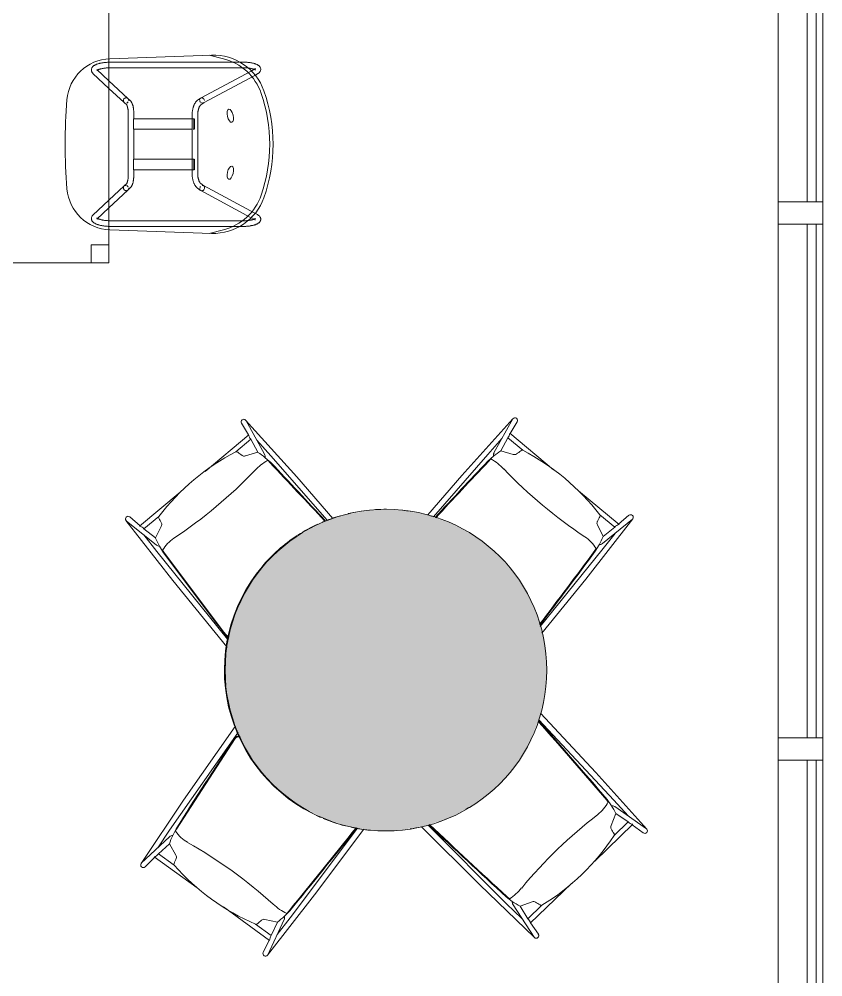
# Model space of a CAD drawing. Header units: inches. Extents: x -326 to 986, y -79 to 1436.
# Drawn here: x 590.9 to 680.9, y 321 to 428.2 of the extents above; entities that cross this region are included whole.
import ezdxf

# ---------------------------------------------------------------- set-up
doc = ezdxf.new("R2010")
doc.units = ezdxf.units.IN
doc.header["$MEASUREMENT"] = 0
for name, color, linetype, lineweight in [('A-DETL-GENF', 92, 'Continuous', 9), ('A-DETL-THIN', 151, 'Continuous', 9), ('A-GLAZ-CURT', 52, 'Continuous', 9), ('A-GLAZ-CWMG', 51, 'Continuous', 9), ('I-FURN', 30, 'Continuous', 9)]:
    doc.layers.add(name, color=color, linetype=linetype, lineweight=lineweight)

# ---------------------------------------------------------------- blocks, each defined once
blk = doc.blocks.new('Rectangular Table1 - Rectangular Table-8594201-Level XX  POWER _ SIGNAL NEW')
at = {"layer": 'I-FURN'}
for p, q in [((-41.48, 18), (-43.48, 18)), ((-43.48, 18), (-43.48, 16)), ((-43.48, 16), (-43.48, 18)), ((-43.48, 18), (-41.48, 18)), ((-39.78, 18), (-43.48, 18)), ((-43.48, 18), (-43.48, -18)), ((-43.48, -18), (-43.48, 18)), ((-43.48, 18), (-39.78, 18)), ((-41.48, 16), (-41.48, 18)), ((-41.48, 18), (-41.48, 16)), ((-39.72, 18), (-39.78, 18)), ((-39.78, 18), (-39.72, 18)), ((-20.66, 18), (-39.69, 18)), ((-39.69, 18), (-20.66, 18)), ((-11.78, 18), (-20.66, 18)), ((-20.66, 18), (-11.78, 18)), ((-11.72, 18), (-11.78, 18)), ((-11.78, 18), (-11.72, 18)), ((7.34, 18), (-11.69, 18)), ((-11.69, 18), (7.34, 18)), ((16.22, 18), (7.34, 18)), ((7.34, 18), (16.22, 18)), ((16.28, 18), (16.22, 18)), ((16.22, 18), (16.28, 18)), ((35.24, 18), (16.31, 18)), ((16.31, 18), (35.24, 18)), ((35.34, 18), (35.25, 18)), ((35.25, 18), (35.34, 18)), ((43.48, 18), (35.34, 18)), ((35.34, 18), (43.48, 18)), ((41.48, 18), (41.48, 16)), ((43.48, 18), (41.48, 18)), ((41.48, 18), (43.48, 18)), ((41.48, 16), (41.48, 18)), ((43.48, 16), (43.48, 18)), ((43.48, 18), (43.48, 16)), ((43.48, -18), (43.48, 18)), ((43.48, 18), (43.48, -18)), ((-43.48, 16), (-41.48, 16)), ((-41.48, 16), (-43.48, 16)), ((41.48, 16), (43.48, 16)), ((43.48, 16), (41.48, 16)), ((-41.48, -16), (-43.48, -16)), ((-43.48, -16), (-43.48, -18)), ((-43.48, -18), (-43.48, -16)), ((-43.48, -16), (-41.48, -16)), ((-41.48, -18), (-41.48, -16)), ((-41.48, -16), (-41.48, -18)), ((43.48, -16), (41.48, -16)), ((41.48, -16), (41.48, -18)), ((41.48, -18), (41.48, -16)), ((41.48, -16), (43.48, -16)), ((43.48, -18), (43.48, -16)), ((43.48, -16), (43.48, -18)), ((-43.48, -18), (-41.48, -18)), ((-41.48, -18), (-43.48, -18)), ((-43.48, -18), (-39.78, -18)), ((-39.78, -18), (-43.48, -18)), ((-39.78, -18), (-20.66, -18)), ((-20.66, -18), (-39.78, -18)), ((-20.66, -18), (-11.78, -18)), ((-11.78, -18), (-20.66, -18)), ((-11.78, -18), (7.34, -18)), ((7.34, -18), (-11.78, -18)), ((7.34, -18), (16.22, -18)), ((16.22, -18), (7.34, -18)), ((16.22, -18), (35.24, -18)), ((35.24, -18), (16.22, -18)), ((35.25, -18), (35.34, -18)), ((35.34, -18), (35.25, -18)), ((35.34, -18), (43.48, -18)), ((43.48, -18), (35.34, -18)), ((41.48, -18), (43.48, -18)), ((43.48, -18), (41.48, -18))]:
    blk.add_line(p, q, dxfattribs=at)
blk = doc.blocks.new('MEZ-Round_Top-Davis_Furniture-2 - 36x36x29-R 2-V38-Level XX  POWER _ SIGNAL NEW')
at = {"layer": 'I-FURN'}
for start, end in [(90, 196.312), (73.2338, 90), (64.7257, 72.8649), (56.2896, 63.094), (47.8972, 53.3106), (39.519, 43.5231), (31.1252, 33.7401), (22.6862, 23.9701), (197.3092, 205.5103), (207.8176, 214.6876), (218.3712, 223.8519), (228.9404, 233.0118), (239.4954, 242.1758), (250.0066, 251.3523)]:
    blk.add_arc((0, 0), 18, start, end, dxfattribs=at)
blk = doc.blocks.new('Steelcase Coalesse - Montara650 - Seating - Stool - Bar Height - Fully Upholstered-8594205-Level XX  POWER _ SIGNAL NEW')
at = {"layer": 'I-FURN'}
for p, q in [((-8.74, 20.49), (-9.04, 11.96)), ((-8.74, 20.46), (-7.91, 16.19)), ((-7.9, 19.02), (-8.16, 20.53)), ((8.16, 20.53), (7.9, 19.02)), ((7.91, 16.19), (8.74, 20.46)), ((9.04, 11.96), (8.74, 20.49)), ((-2.06, 19.02), (-7.98, 19.02)), ((-7.8, 18.48), (-5.63, 18.48)), ((-7.46, 16.86), (-7.8, 18.48)), ((7.95, 19.02), (1.57, 19.02)), ((5.63, 18.48), (7.8, 18.48)), ((7.8, 18.48), (7.46, 16.86)), ((-8.34, 15.61), (-8.26, 17.98)), ((-6.14, 17.44), (-7.46, 16.86)), ((7.46, 16.86), (6.14, 17.44)), ((8.26, 17.98), (8.34, 15.61)), ((-8.56, 3.01), (-8.34, 15.61)), ((-7.71, 15.86), (-7.85, 15.03)), ((-7.77, 15.06), (-7.73, 15.31)), ((7.85, 15.03), (7.71, 15.86)), ((7.77, 15.06), (7.74, 15.46)), ((8.34, 15.61), (8.51, 6.04)), ((-9.04, 11.96), (-9.2, 2.41)), ((9.14, 5.76), (9.04, 11.96)), ((-9.2, 2.41), (-9.2, 2.34)), ((-8.56, 2.89), (-8.56, 3)), ((-8.49, 3.08), (-8.49, 2.99)), ((-8.4, 3.14), (-8.41, 3))]:
    blk.add_line(p, q, dxfattribs=at)
for centre, radius, start, end in [((-8.45, 20.48), 0.289, 10.0097, 178), ((8.45, 20.48), 0.289, 2, 169.9903), ((-8.58, 18.53), 0.776, 356.5344, 39.4992), ((-12.54, 19.66), 6.92, 343.7086, 348.7734), ((-5.55, 18.3), 0.198, 113.3773, 176.6227), ((0, -6.64), 25.74, 77.3725, 102.6275), ((5.55, 18.3), 0.198, 3.3773, 66.6227), ((12.54, 19.66), 6.92, 191.2266, 196.2914), ((8.86, 18.49), 1.06, 149.7756, 180.4738), ((-6.27, 17.81), 0.388, 289.7995, 346.241), ((6.27, 17.81), 0.388, 193.759, 250.2005), ((-7.37, 16.3), 0.546, 191, 232.3956), ((-0.7, 14.62), 7.12, 161.7344, 169.9649), ((0.7, 14.62), 7.12, 10.0351, 18.2656), ((7.37, 16.3), 0.546, 307.6044, 349), ((863.96, -36.99), 873.36, 176.58523, 177.37066), ((863.96, -36.99), 873.28, 176.58341, 177.36661), ((-6.37, 11.43), 4.11, 83.6298, 109.3389), ((0, 68.46), 53.27, 263.6298, 276.3702), ((6.63, 9.09), 6.46, 80.1017, 96.3702), ((-863.96, -36.99), 873.28, 2.82909, 3.41659), ((-863.96, -36.99), 873.36, 2.82711, 3.41477)]:
    blk.add_arc(centre, radius, start, end, dxfattribs=at)
blk = doc.blocks.new('Steelcase Coalesse - Montara650 - Seating - Stool - Bar Height - Fully Upholstered-8594206-Level XX  POWER _ SIGNAL NEW')
at = {"layer": 'I-FURN'}
for p, q in [((-9.04, -11.96), (-9.17, -4.15)), ((-8.53, -4.61), (-8.34, -15.61)), ((8.34, -15.61), (8.5, -6.35)), ((9.14, -6.11), (9.04, -11.96)), ((-8.74, -20.49), (-9.04, -11.96)), ((9.04, -11.96), (8.74, -20.49)), ((-8.34, -15.61), (-8.26, -17.98)), ((-7.71, -15.86), (-7.85, -15.03)), ((-7.77, -15.06), (-7.73, -15.31)), ((7.85, -15.03), (7.71, -15.86)), ((7.77, -15.06), (7.74, -15.46)), ((8.26, -17.98), (8.34, -15.61)), ((-8.74, -20.46), (-7.91, -16.19)), ((-7.46, -16.86), (-7.8, -18.48)), ((-6.14, -17.44), (-7.46, -16.86)), ((7.46, -16.86), (6.14, -17.44)), ((7.8, -18.48), (7.46, -16.86)), ((7.91, -16.19), (8.74, -20.46)), ((-7.9, -19.02), (-8.16, -20.53)), ((-2.06, -19.02), (-7.98, -19.02)), ((-7.8, -18.48), (-5.63, -18.48)), ((7.95, -19.02), (1.57, -19.02)), ((5.63, -18.48), (7.8, -18.48)), ((8.16, -20.53), (7.9, -19.02))]:
    blk.add_line(p, q, dxfattribs=at)
for centre, radius, start, end in [((863.96, 36.99), 873.36, 182.73601, 183.41477), ((863.96, 36.99), 873.28, 182.7402, 183.41659), ((-863.96, 36.99), 873.36, 356.58523, 357.15126), ((-863.96, 36.99), 873.28, 356.58341, 357.14895), ((-7.37, -16.3), 0.546, 127.6044, 169), ((-6.37, -11.43), 4.11, 250.6611, 276.3702), ((-0.7, -14.62), 7.12, 190.0351, 198.2656), ((0, -68.46), 53.27, 83.6298, 96.3702), ((6.63, -9.09), 6.46, 263.6298, 279.8983), ((0.7, -14.62), 7.12, 341.7344, 349.9649), ((7.37, -16.3), 0.546, 11, 52.3956), ((-6.27, -17.81), 0.388, 13.759, 70.2005), ((-12.54, -19.66), 6.92, 11.2266, 16.2914), ((12.54, -19.66), 6.92, 163.7086, 168.7734), ((6.27, -17.81), 0.388, 109.7995, 166.241), ((-8.58, -18.53), 0.776, 320.5008, 3.4656), ((-5.55, -18.3), 0.198, 183.3773, 246.6227), ((0, 6.64), 25.74, 257.3725, 282.6275), ((5.55, -18.3), 0.198, 293.3773, 356.6227), ((8.86, -18.49), 1.06, 179.5262, 210.2244), ((-8.45, -20.48), 0.289, 182, 349.9903), ((8.45, -20.48), 0.289, 190.0097, 358)]:
    blk.add_arc(centre, radius, start, end, dxfattribs=at)
blk = doc.blocks.new('Steelcase Coalesse - Montara650 - Seating - Stool - Bar Height - Fully Upholstered-V39-Level XX  POWER _ SIGNAL NEW')
at = {"layer": 'I-FURN'}
for p, q in [((-9.21, -1.89), (-9.21, -1.83)), ((-9.04, -11.96), (-9.21, -1.89)), ((-8.57, -2.21), (-8.57, -2.29)), ((-8.57, -2.29), (-8.34, -15.61)), ((-8.22, -2.52), (-8.29, -2.37)), ((8.34, -15.61), (8.56, -3.06)), ((9.2, -2.77), (9.04, -11.96)), ((-8.74, -20.49), (-9.04, -11.96)), ((9.04, -11.96), (8.74, -20.49)), ((-8.34, -15.61), (-8.26, -17.98)), ((-7.71, -15.86), (-7.85, -15.03)), ((-7.77, -15.06), (-7.73, -15.31)), ((7.85, -15.03), (7.71, -15.86)), ((7.77, -15.06), (7.74, -15.46)), ((8.26, -17.98), (8.34, -15.61)), ((-8.74, -20.46), (-7.91, -16.19)), ((-7.46, -16.86), (-7.8, -18.48)), ((-6.14, -17.44), (-7.46, -16.86)), ((7.46, -16.86), (6.14, -17.44)), ((7.8, -18.48), (7.46, -16.86)), ((7.91, -16.19), (8.74, -20.46)), ((-7.9, -19.02), (-8.16, -20.53)), ((-2.06, -19.02), (-7.98, -19.02)), ((-7.8, -18.48), (-5.63, -18.48)), ((7.95, -19.02), (1.57, -19.02)), ((5.63, -18.48), (7.8, -18.48)), ((8.16, -20.53), (7.9, -19.02))]:
    blk.add_line(p, q, dxfattribs=at)
for centre, radius, start, end in [((-7.99, -2.96), 0.5, 117.3539, 182.6232), ((863.96, 36.99), 873.36, 182.62317, 183.41477), ((-7.99, -2.96), 0.42, 117.2402, 182.6232), ((863.96, 36.99), 873.28, 182.62317, 183.41659), ((-6.2, -7.6), 5.47, 110.342, 111.6097), ((-6.2, -7.6), 5.39, 111.0128, 111.5699), ((-6.2, -7.6), 5.39, 109.5976, 111.0128), ((-863.96, 36.99), 873.28, 356.58341, 357.36702), ((-863.96, 36.99), 873.36, 356.58523, 357.3697), ((-7.37, -16.3), 0.546, 127.6044, 169), ((-6.37, -11.43), 4.11, 250.6611, 276.3702), ((-0.7, -14.62), 7.12, 190.0351, 198.2656), ((0, -68.46), 53.27, 83.6298, 96.3702), ((6.63, -9.09), 6.46, 263.6298, 279.8983), ((0.7, -14.62), 7.12, 341.7344, 349.9649), ((7.37, -16.3), 0.546, 11, 52.3956), ((-6.27, -17.81), 0.388, 13.759, 70.2005), ((-12.54, -19.66), 6.92, 11.2266, 16.2914), ((12.54, -19.66), 6.92, 163.7086, 168.7734), ((6.27, -17.81), 0.388, 109.7995, 166.241), ((-8.58, -18.53), 0.776, 320.5008, 3.4656), ((-5.55, -18.3), 0.198, 183.3773, 246.6227), ((0, 6.64), 25.74, 257.3725, 282.6275), ((5.55, -18.3), 0.198, 293.3773, 356.6227), ((8.86, -18.49), 1.06, 179.5262, 210.2244), ((-8.45, -20.48), 0.289, 182, 349.9903), ((8.45, -20.48), 0.289, 190.0097, 358)]:
    blk.add_arc(centre, radius, start, end, dxfattribs=at)
blk = doc.blocks.new('Steelcase Coalesse - Montara650 - Seating - Stool - Bar Height - Fully Upholstered-V40-Level XX  POWER _ SIGNAL NEW')
at = {"layer": 'I-FURN'}
for p, q in [((-8.74, 20.49), (-9.04, 11.96)), ((-8.74, 20.46), (-7.91, 16.19)), ((-7.9, 19.02), (-8.16, 20.53)), ((8.16, 20.53), (7.9, 19.02)), ((7.91, 16.19), (8.74, 20.46)), ((9.04, 11.96), (8.74, 20.49)), ((-2.06, 19.02), (-7.98, 19.02)), ((-7.8, 18.48), (-5.63, 18.48)), ((-7.46, 16.86), (-7.8, 18.48)), ((7.95, 19.02), (1.57, 19.02)), ((5.63, 18.48), (7.8, 18.48)), ((7.8, 18.48), (7.46, 16.86)), ((-8.34, 15.61), (-8.26, 17.98)), ((-6.14, 17.44), (-7.46, 16.86)), ((7.46, 16.86), (6.14, 17.44)), ((8.26, 17.98), (8.34, 15.61)), ((-8.55, 3.29), (-8.34, 15.61)), ((-7.71, 15.86), (-7.85, 15.03)), ((-7.77, 15.06), (-7.73, 15.31)), ((7.85, 15.03), (7.71, 15.86)), ((7.77, 15.06), (7.74, 15.46)), ((8.34, 15.61), (8.56, 3.18)), ((-9.04, 11.96), (-9.19, 2.9)), ((9.2, 2.8), (9.04, 11.96))]:
    blk.add_line(p, q, dxfattribs=at)
for centre, radius, start, end in [((-8.45, 20.48), 0.289, 10.0097, 178), ((8.45, 20.48), 0.289, 2, 169.9903), ((-8.58, 18.53), 0.776, 356.5344, 39.4992), ((-12.54, 19.66), 6.92, 343.7086, 348.7734), ((-5.55, 18.3), 0.198, 113.3773, 176.6227), ((0, -6.64), 25.74, 77.3725, 102.6275), ((5.55, 18.3), 0.198, 3.3773, 66.6227), ((12.54, 19.66), 6.92, 191.2266, 196.2914), ((8.86, 18.49), 1.06, 149.7756, 180.4738), ((-6.27, 17.81), 0.388, 289.7995, 346.241), ((6.27, 17.81), 0.388, 193.759, 250.2005), ((-7.37, 16.3), 0.546, 191, 232.3956), ((-0.7, 14.62), 7.12, 161.7344, 169.9649), ((0.7, 14.62), 7.12, 10.0351, 18.2656), ((7.37, 16.3), 0.546, 307.6044, 349), ((863.96, -36.99), 873.36, 176.58523, 177.35325), ((863.96, -36.99), 873.28, 176.58341, 177.34964), ((-6.37, 11.43), 4.11, 83.6298, 109.3389), ((0, 68.46), 53.27, 263.6298, 276.3702), ((6.63, 9.09), 6.46, 80.1017, 96.3702), ((-863.96, -36.99), 873.28, 2.64099, 3.41659), ((-863.96, -36.99), 873.36, 2.63823, 3.41477)]:
    blk.add_arc(centre, radius, start, end, dxfattribs=at)
blk = doc.blocks.new('HighTower_Eyes_Guest - HighTower_Eyes_Guest-V46-Level XX  POWER _ SIGNAL NEW')
at = {"layer": 'I-FURN'}
for p, q in [((-8.38, 8.72), (-7.11, 7.37)), ((-8.25, 8.73), (-8.25, 8.72)), ((-6.26, 7.37), (-7.92, 9.15)), ((7.92, 9.15), (6.26, 7.37)), ((7.11, 7.37), (8.38, 8.72)), ((8.25, 8.73), (8.25, 8.72)), ((8.25, 8.72), (8.25, 8.72)), ((8.25, 8.72), (8.26, 8.71)), ((8.26, 8.71), (8.27, 8.7)), ((8.32, 9.33), (8.38, 9.33)), ((8.38, 9.33), (8.45, 9.31)), ((8.38, 8.73), (8.38, 8.72)), ((8.38, 8.72), (8.38, 8.72)), ((8.45, 9.31), (8.51, 9.29)), ((8.51, 9.29), (8.56, 9.27)), ((8.56, 9.27), (8.61, 9.24)), ((8.61, 9.24), (8.65, 9.2)), ((8.83, 8.99), (8.85, 8.94)), ((8.85, 8.94), (8.88, 8.9)), ((8.88, 8.9), (8.9, 8.85)), ((8.9, 8.84), (8.93, 8.79)), ((-9.16, 7.78), (-9.17, 7.7)), ((-9.12, 8.08), (-9.13, 8.01)), ((9.08, 8.3), (9.09, 8.23)), ((9.17, 7.68), (9.17, 7.62)), ((-9.98, -4.11), (-9.58, 7.25)), ((-9.2, 7.02), (-9.2, -7.23)), ((-9.19, 7.46), (-9.19, 7.38)), ((-8.57, -7.57), (-8.57, 7.02)), ((-7.11, 7.37), (-5.12, 5.24)), ((-4.67, 5.67), (-6.26, 7.37)), ((6.26, 7.37), (4.67, 5.67)), ((5.12, 5.24), (7.11, 7.37)), ((8.57, 7.02), (8.57, -7.57)), ((9.19, 7.46), (9.19, 7.38)), ((9.2, -7.19), (9.2, 7.02)), ((9.58, 7.25), (9.98, -4.11)), ((-4.4, 5.38), (-4.67, 5.67)), ((4.67, 5.67), (4.4, 5.38)), ((-5.13, 5.25), (-4.85, 4.95)), ((3.42, 5.2), (-3.42, 5.2)), ((-3.42, 4.58), (-2.86, 4.58)), ((-1.68, 4.61), (-2.86, 4.61)), ((-2.86, 4.61), (-2.86, 4.59)), ((-2.86, 4.6), (-1.68, 4.6)), ((-2.86, 4.58), (-2.86, 4.6)), ((-2.86, 3.53), (-2.86, 4.6)), ((-2.86, 4.59), (-2.86, 4.58)), ((-2.86, 4.58), (-2.86, 3.07)), ((-1.68, 4.59), (-1.68, 4.61)), ((-1.68, 4.6), (-1.68, 4.58)), ((-1.68, 4.6), (-1.68, 3.53)), ((-1.68, 4.58), (-1.68, 4.59)), ((-1.68, 4.58), (1.68, 4.58)), ((-1.68, 4.58), (-1.68, 4.58)), ((-1.68, 3.07), (-1.68, 4.58)), ((1.68, 4.59), (1.68, 4.61)), ((1.68, 4.61), (2.86, 4.61)), ((1.68, 3.53), (1.68, 4.6)), ((1.68, 4.6), (1.68, 4.58)), ((2.86, 4.6), (1.68, 4.6)), ((1.68, 4.58), (1.68, 4.59)), ((1.68, 4.58), (1.68, 3.07)), ((2.86, 4.61), (2.86, 4.59)), ((2.86, 4.58), (2.86, 4.6)), ((2.86, 4.6), (2.86, 3.53)), ((2.86, 4.59), (2.86, 4.58)), ((2.86, 4.58), (3.42, 4.58)), ((2.86, 3.07), (2.86, 4.58)), ((4.85, 4.95), (5.13, 5.25)), ((-2.86, 3.21), (-2.86, 3.53)), ((-1.68, 3.53), (-1.68, 3.21)), ((1.68, 3.21), (1.68, 3.53)), ((2.86, 3.53), (2.86, 3.21)), ((-2.86, -1.43), (-2.86, 3.21)), ((-2.86, 3.07), (-2.86, 1.82)), ((-1.68, 3.21), (-1.68, -1.43)), ((-1.68, 2.45), (-1.68, 3.07)), ((-1.68, 1.82), (-1.68, 2.45)), ((1.68, -1.43), (1.68, 3.21)), ((1.68, 3.07), (1.68, 1.82)), ((2.86, 3.21), (2.86, -1.43)), ((2.86, 1.82), (2.86, 3.07)), ((-2.86, 1.82), (-2.86, 0.75)), ((-1.68, 0.75), (-1.68, 1.82)), ((1.68, 1.82), (1.68, 0.75)), ((2.86, 0.75), (2.86, 1.82)), ((-2.86, 0.75), (-2.86, 0.18)), ((-2.86, 0.18), (-2.86, -0.38)), ((-1.68, -0.38), (-1.68, 0.75)), ((1.68, 0.75), (1.68, -0.38)), ((2.86, -0.38), (2.86, 0.75)), ((-2.86, -0.38), (-2.86, -1.94)), ((-1.68, -1.94), (-1.68, -0.38)), ((1.68, -0.38), (1.68, -1.95)), ((2.86, -1.94), (2.86, -0.38)), ((3.25, -1.94), (-3.25, -1.94)), ((-2.86, -1.76), (-2.86, -1.43)), ((-2.86, -1.96), (-2.86, -1.76)), ((-2.86, -1.99), (-2.86, -2.03)), ((-2.86, -2.03), (-2.86, -1.99)), ((-2.86, -2.04), (-2.86, -2.1)), ((-2.86, -2.1), (-2.86, -2.04)), ((-2.86, -2.17), (-2.86, -2.1)), ((-2.86, -2.12), (-2.86, -2.17)), ((-1.68, -2.12), (-2.86, -2.12)), ((-1.68, -1.43), (-1.68, -1.76)), ((-1.68, -1.76), (-1.68, -1.96)), ((-1.68, -2.04), (-1.68, -2.09)), ((-1.68, -2.09), (-1.68, -2.04)), ((-1.68, -2.1), (-1.68, -2.16)), ((1.68, -1.76), (1.68, -1.43)), ((1.68, -1.96), (1.68, -1.76)), ((1.68, -2.05), (1.68, -2.1)), ((1.68, -2.1), (1.68, -2.05)), ((1.68, -2.12), (1.68, -2.18)), ((1.68, -2.18), (1.68, -2.12)), ((2.86, -2.12), (1.68, -2.12)), ((2.86, -1.43), (2.86, -1.76)), ((2.86, -1.76), (2.86, -1.96)), ((2.86, -1.99), (2.86, -2.04)), ((2.86, -2.04), (2.86, -1.99)), ((2.86, -2.04), (2.86, -2.1)), ((2.86, -2.1), (2.86, -2.04)), ((2.86, -2.11), (2.86, -2.18)), ((2.86, -2.18), (2.86, -2.12)), ((-5.18, -2.92), (-8.18, -8.49)), ((-7.71, -8.96), (-4.63, -3.21)), ((-4.92, -2.56), (-5.16, -2.9)), ((-4.65, -3.26), (-4.41, -2.93)), ((-3.25, -2.57), (3.25, -2.57)), ((-1.68, -2.22), (-2.86, -2.22)), ((2.86, -2.22), (1.68, -2.22)), ((4.41, -2.93), (4.65, -3.26)), ((4.62, -3.2), (7.71, -8.96)), ((5.16, -2.9), (4.92, -2.56)), ((8.2, -8.54), (5.17, -2.9)), ((-9.97, -3.84), (-9.57, -5.45)), ((9.97, -3.84), (9.57, -5.45)), ((-9.2, -7.23), (-9.2, -7.57)), ((9.2, -7.57), (9.2, -7.23)), ((-8.2, -8.54), (-8.43, -8.96)), ((8.43, -8.96), (8.2, -8.54)), ((-8.3, -9.03), (-8.3, -9.03)), ((-7.88, -9.26), (-7.71, -8.96)), ((7.71, -8.96), (7.88, -9.26)), ((8.3, -9.03), (8.3, -9.03))]:
    blk.add_line(p, q, dxfattribs=at)
at = {"layer": 'I-FURN', "flags": 128}
for points in [[(-8.9, 8.84), (-8.93, 8.79), (-8.95, 8.74), (-8.97, 8.68), (-8.99, 8.62), (-9.01, 8.56), (-9.03, 8.5), (-9.04, 8.43), (-9.06, 8.37)], [(-8.32, 9.33), (-8.38, 9.33), (-8.45, 9.31), (-8.51, 9.29), (-8.56, 9.27), (-8.61, 9.24), (-8.65, 9.2), (-8.69, 9.16), (-8.73, 9.12), (-8.77, 9.08), (-8.8, 9.04), (-8.83, 8.99), (-8.85, 8.94), (-8.88, 8.9), (-8.9, 8.85)], [(-8.3, 8.66), (-8.31, 8.63), (-8.33, 8.6), (-8.34, 8.57), (-8.36, 8.53), (-8.37, 8.49), (-8.39, 8.45), (-8.4, 8.4), (-8.42, 8.35), (-8.43, 8.3), (-8.45, 8.25), (-8.46, 8.19), (-8.47, 8.13), (-8.48, 8.07), (-8.49, 8.01), (-8.51, 7.95), (-8.52, 7.88), (-8.52, 7.81)], [(-8.38, 8.73), (-8.38, 8.72), (-8.38, 8.72)], [(-8.31, 9.33), (-8.25, 9.33), (-8.19, 9.31), (-8.13, 9.29), (-8.07, 9.27), (-8.02, 9.24)], [(-8.26, 8.71), (-8.27, 8.7), (-8.29, 8.68), (-8.3, 8.66)], [(-8.25, 8.72), (-8.25, 8.72), (-8.26, 8.71)], [(-8.02, 9.24), (-7.98, 9.2), (-7.94, 9.16), (-7.92, 9.15)], [(8.31, 9.33), (8.25, 9.33), (8.19, 9.31), (8.13, 9.29), (8.07, 9.27), (8.02, 9.24), (7.98, 9.2), (7.94, 9.16), (7.92, 9.15)], [(8.27, 8.7), (8.29, 8.68), (8.3, 8.66)], [(8.3, 8.66), (8.31, 8.63), (8.33, 8.6), (8.34, 8.57), (8.36, 8.53), (8.37, 8.49), (8.39, 8.45), (8.4, 8.4), (8.42, 8.35), (8.43, 8.3), (8.45, 8.25), (8.46, 8.19), (8.47, 8.13), (8.48, 8.07), (8.49, 8.01), (8.51, 7.95), (8.52, 7.88), (8.52, 7.81)], [(8.65, 9.2), (8.69, 9.16), (8.73, 9.12), (8.77, 9.08), (8.8, 9.04), (8.83, 8.99)], [(8.93, 8.79), (8.95, 8.74), (8.97, 8.68), (8.99, 8.62)], [(8.99, 8.62), (9.01, 8.56), (9.03, 8.5), (9.04, 8.43), (9.06, 8.37), (9.08, 8.3)], [(-9.17, 7.68), (-9.17, 7.62), (-9.18, 7.54), (-9.19, 7.46)], [(-9.13, 8.01), (-9.14, 7.93), (-9.15, 7.86), (-9.16, 7.78)], [(-9.06, 8.37), (-9.08, 8.3), (-9.09, 8.23), (-9.1, 8.16), (-9.12, 8.08)], [(-8.53, 7.8), (-8.53, 7.74), (-8.54, 7.67), (-8.55, 7.6), (-8.55, 7.53), (-8.56, 7.45), (-8.56, 7.38)], [(8.53, 7.8), (8.53, 7.74), (8.54, 7.67), (8.55, 7.6), (8.55, 7.53), (8.56, 7.45), (8.56, 7.38)], [(9.09, 8.23), (9.1, 8.16), (9.12, 8.08)], [(9.12, 8.08), (9.13, 8.01), (9.14, 7.93)], [(9.14, 7.93), (9.15, 7.86), (9.16, 7.78), (9.17, 7.7)], [(9.17, 7.62), (9.18, 7.54), (9.19, 7.46)], [(-9.19, 7.37), (-9.19, 7.29), (-9.2, 7.21), (-9.2, 7.13), (-9.2, 7.04), (-9.2, 7.02)], [(-8.57, 7.37), (-8.57, 7.3), (-8.57, 7.23), (-8.57, 7.15), (-8.57, 7.08), (-8.57, 7.02)], [(8.57, 7.37), (8.57, 7.3), (8.57, 7.23), (8.57, 7.15), (8.57, 7.08), (8.57, 7.02)], [(9.19, 7.37), (9.19, 7.29), (9.2, 7.21), (9.2, 7.13), (9.2, 7.04), (9.2, 7.02)], [(-4.4, 5.38), (-4.4, 5.38), (-4.39, 5.38), (-4.38, 5.37), (-4.37, 5.37), (-4.36, 5.36), (-4.35, 5.35), (-4.33, 5.34), (-4.31, 5.33), (-4.29, 5.33), (-4.26, 5.32), (-4.24, 5.31), (-4.21, 5.3), (-4.18, 5.29), (-4.15, 5.28), (-4.11, 5.27), (-4.08, 5.27), (-4.04, 5.26), (-4, 5.25), (-3.97, 5.24), (-3.93, 5.24), (-3.88, 5.23), (-3.84, 5.23), (-3.8, 5.22), (-3.76, 5.22), (-3.71, 5.21), (-3.67, 5.21), (-3.62, 5.21), (-3.58, 5.21), (-3.53, 5.2), (-3.49, 5.2), (-3.44, 5.2), (-3.42, 5.2)], [(4.4, 5.38), (4.4, 5.38), (4.39, 5.38), (4.38, 5.37), (4.37, 5.37), (4.36, 5.36), (4.35, 5.35), (4.33, 5.34), (4.31, 5.33), (4.29, 5.33), (4.26, 5.32), (4.24, 5.31), (4.21, 5.3), (4.18, 5.29), (4.15, 5.28), (4.11, 5.27), (4.08, 5.27), (4.04, 5.26), (4, 5.25), (3.97, 5.24), (3.93, 5.24), (3.88, 5.23), (3.84, 5.23), (3.8, 5.22), (3.76, 5.22), (3.71, 5.21), (3.67, 5.21), (3.62, 5.21), (3.58, 5.21), (3.53, 5.2), (3.49, 5.2), (3.44, 5.2), (3.42, 5.2)], [(-4.85, 4.95), (-4.82, 4.92), (-4.79, 4.89), (-4.76, 4.87), (-4.72, 4.85), (-4.69, 4.83), (-4.65, 4.81), (-4.62, 4.79), (-4.58, 4.77), (-4.54, 4.75), (-4.5, 4.74), (-4.46, 4.73), (-4.42, 4.71), (-4.38, 4.7), (-4.34, 4.69), (-4.29, 4.67), (-4.25, 4.66), (-4.2, 4.65), (-4.16, 4.64), (-4.11, 4.64), (-4.06, 4.63), (-4.01, 4.62), (-3.96, 4.61), (-3.91, 4.61), (-3.86, 4.6), (-3.81, 4.6), (-3.76, 4.59), (-3.7, 4.59), (-3.65, 4.58), (-3.6, 4.58), (-3.54, 4.58), (-3.49, 4.58), (-3.44, 4.58), (-3.42, 4.58)], [(4.85, 4.95), (4.82, 4.92), (4.79, 4.89), (4.76, 4.87), (4.72, 4.85), (4.69, 4.83), (4.65, 4.81), (4.62, 4.79), (4.58, 4.77), (4.54, 4.75), (4.5, 4.74), (4.46, 4.73), (4.42, 4.71), (4.38, 4.7), (4.34, 4.69), (4.29, 4.67), (4.25, 4.66), (4.2, 4.65), (4.16, 4.64), (4.11, 4.64), (4.06, 4.63), (4.01, 4.62), (3.96, 4.61), (3.91, 4.61), (3.86, 4.6), (3.81, 4.6), (3.76, 4.59), (3.7, 4.59), (3.65, 4.58), (3.6, 4.58), (3.54, 4.58), (3.49, 4.58), (3.44, 4.58), (3.42, 4.58)], [(-4.92, -2.56), (-4.89, -2.52), (-4.86, -2.48), (-4.82, -2.44), (-4.78, -2.41), (-4.74, -2.37), (-4.7, -2.34), (-4.66, -2.31), (-4.61, -2.28), (-4.56, -2.25), (-4.52, -2.22), (-4.47, -2.2), (-4.41, -2.17), (-4.36, -2.15), (-4.31, -2.12), (-4.25, -2.1), (-4.19, -2.08), (-4.14, -2.07), (-4.08, -2.05), (-4.02, -2.03), (-3.96, -2.02), (-3.9, -2.01), (-3.83, -1.99), (-3.77, -1.98), (-3.71, -1.97), (-3.64, -1.96), (-3.58, -1.96), (-3.51, -1.95), (-3.45, -1.95), (-3.38, -1.94), (-3.32, -1.94), (-3.25, -1.94)], [(4.92, -2.56), (4.89, -2.52), (4.86, -2.48), (4.82, -2.44), (4.78, -2.41), (4.74, -2.37), (4.7, -2.34), (4.66, -2.31), (4.61, -2.28), (4.56, -2.25), (4.52, -2.22), (4.47, -2.2), (4.41, -2.17), (4.36, -2.15), (4.31, -2.12), (4.25, -2.1), (4.19, -2.08), (4.14, -2.07), (4.08, -2.05), (4.02, -2.03), (3.96, -2.02), (3.9, -2.01), (3.83, -1.99), (3.77, -1.98), (3.71, -1.97), (3.64, -1.96), (3.58, -1.96), (3.51, -1.95), (3.45, -1.95), (3.38, -1.94), (3.32, -1.94), (3.25, -1.94)], [(-4.41, -2.93), (-4.4, -2.91), (-4.39, -2.9), (-4.38, -2.89), (-4.36, -2.87), (-4.34, -2.85), (-4.32, -2.84), (-4.3, -2.82), (-4.28, -2.8), (-4.25, -2.79), (-4.22, -2.77), (-4.19, -2.75), (-4.15, -2.74), (-4.12, -2.72), (-4.08, -2.71), (-4.04, -2.69), (-4, -2.68), (-3.96, -2.66), (-3.91, -2.65), (-3.87, -2.64), (-3.82, -2.63), (-3.77, -2.62), (-3.72, -2.61), (-3.67, -2.6), (-3.62, -2.59), (-3.57, -2.59), (-3.52, -2.58), (-3.46, -2.58), (-3.41, -2.57), (-3.36, -2.57), (-3.3, -2.57), (-3.25, -2.57)], [(4.41, -2.93), (4.4, -2.91), (4.39, -2.9), (4.38, -2.89), (4.36, -2.87), (4.34, -2.85), (4.32, -2.84), (4.3, -2.82), (4.28, -2.8), (4.25, -2.79), (4.22, -2.77), (4.19, -2.75), (4.15, -2.74), (4.12, -2.72), (4.08, -2.71), (4.04, -2.69), (4, -2.68), (3.96, -2.66), (3.91, -2.65), (3.87, -2.64), (3.82, -2.63), (3.77, -2.62), (3.72, -2.61), (3.67, -2.6), (3.62, -2.59), (3.57, -2.59), (3.52, -2.58), (3.46, -2.58), (3.41, -2.57), (3.36, -2.57), (3.3, -2.57), (3.25, -2.57)], [(-8.39, -9.63), (-8.45, -9.62), (-8.51, -9.61), (-8.57, -9.59), (-8.62, -9.57), (-8.67, -9.54), (-8.71, -9.5), (-8.75, -9.47), (-8.78, -9.43), (-8.81, -9.39), (-8.84, -9.35), (-8.87, -9.31), (-8.89, -9.27), (-8.91, -9.22), (-8.94, -9.18), (-8.96, -9.13), (-8.98, -9.08), (-9, -9.03), (-9.01, -8.98), (-9.03, -8.92), (-9.05, -8.87), (-9.06, -8.81), (-9.08, -8.75), (-9.09, -8.69), (-9.1, -8.63), (-9.11, -8.57), (-9.13, -8.5), (-9.14, -8.44), (-9.15, -8.37), (-9.16, -8.3), (-9.16, -8.24), (-9.17, -8.17), (-9.18, -8.09), (-9.18, -8.02), (-9.19, -7.95), (-9.19, -7.88), (-9.19, -7.81), (-9.2, -7.73), (-9.2, -7.66), (-9.2, -7.59), (-9.2, -7.57)], [(-8.55, -8.08), (-8.56, -8.03), (-8.56, -7.96), (-8.56, -7.9), (-8.57, -7.83), (-8.57, -7.77), (-8.57, -7.7), (-8.57, -7.64), (-8.57, -7.57), (-8.57, -7.57)], [(-8.54, -8.2), (-8.54, -8.15), (-8.55, -8.09)], [(-8.38, -8.88), (-8.4, -8.85), (-8.41, -8.81), (-8.42, -8.78), (-8.43, -8.74), (-8.45, -8.69), (-8.46, -8.65), (-8.47, -8.6), (-8.48, -8.55), (-8.49, -8.5), (-8.5, -8.44), (-8.51, -8.39), (-8.52, -8.33), (-8.53, -8.27), (-8.54, -8.21)], [(8.38, -8.88), (8.4, -8.85), (8.41, -8.81), (8.42, -8.78), (8.43, -8.74), (8.45, -8.69), (8.46, -8.65), (8.47, -8.6), (8.48, -8.55), (8.49, -8.5), (8.5, -8.44), (8.51, -8.39), (8.52, -8.33), (8.53, -8.27), (8.54, -8.21)], [(8.39, -9.63), (8.45, -9.62), (8.51, -9.61), (8.57, -9.59), (8.62, -9.57), (8.67, -9.54), (8.71, -9.5), (8.75, -9.47), (8.78, -9.43), (8.81, -9.39), (8.84, -9.35), (8.87, -9.31), (8.89, -9.27), (8.91, -9.22), (8.94, -9.18), (8.96, -9.13), (8.98, -9.08), (9, -9.03), (9.01, -8.98), (9.03, -8.92), (9.05, -8.87), (9.06, -8.81), (9.08, -8.75), (9.09, -8.69), (9.1, -8.63), (9.11, -8.57), (9.13, -8.5), (9.14, -8.44), (9.15, -8.37), (9.16, -8.3), (9.16, -8.24), (9.17, -8.17), (9.18, -8.09), (9.18, -8.02), (9.19, -7.95), (9.19, -7.88), (9.19, -7.81), (9.2, -7.73), (9.2, -7.66), (9.2, -7.59), (9.2, -7.57)], [(8.54, -8.2), (8.54, -8.15), (8.55, -8.09), (8.56, -8.03), (8.56, -7.96), (8.56, -7.9)], [(8.56, -7.9), (8.57, -7.83), (8.57, -7.77), (8.57, -7.7), (8.57, -7.64), (8.57, -7.57), (8.57, -7.57)], [(-8.47, -9.03), (-8.47, -9.03), (-8.46, -9.02), (-8.46, -9.01), (-8.45, -9), (-8.44, -8.98), (-8.43, -8.96)], [(-8.39, -9.63), (-8.32, -9.62), (-8.26, -9.61), (-8.21, -9.59), (-8.15, -9.57), (-8.11, -9.54), (-8.06, -9.5), (-8.03, -9.47), (-7.99, -9.43), (-7.96, -9.39), (-7.93, -9.35), (-7.91, -9.31), (-7.88, -9.27), (-7.88, -9.26)], [(-8.32, -9.01), (-8.32, -9), (-8.34, -8.98), (-8.35, -8.96), (-8.36, -8.94), (-8.37, -8.91), (-8.38, -8.88)], [(-8.3, -9.03), (-8.31, -9.02), (-8.32, -9.01)], [(8.39, -9.63), (8.32, -9.62), (8.26, -9.61), (8.21, -9.59), (8.15, -9.57), (8.11, -9.54), (8.06, -9.5), (8.03, -9.47), (7.99, -9.43), (7.96, -9.39), (7.93, -9.35), (7.91, -9.31), (7.88, -9.27), (7.88, -9.26)], [(8.3, -9.03), (8.31, -9.02), (8.32, -9.01)], [(8.32, -9.01), (8.32, -9), (8.34, -8.98), (8.35, -8.96), (8.36, -8.94), (8.37, -8.91), (8.38, -8.88)], [(8.47, -9.03), (8.47, -9.03), (8.46, -9.02), (8.46, -9.01), (8.45, -9), (8.44, -8.98), (8.43, -8.96)]]:
    blk.add_lwpolyline(points, dxfattribs=at)
at = {"layer": 'I-FURN'}
for centre, radius, start, end in [((-4.58, 7.08), 5, 94.6837, 178), ((0, -48.87), 61.14, 85.3163, 94.6837), ((4.58, 7.08), 5, 2, 85.3163), ((-3.98, -4.32), 6, 178, 250.5275), ((3.98, -4.32), 6, 289.4725, 2), ((-3.75, -4), 6, 194, 251.1082), ((3.75, -4), 6, 288.8918, 346), ((0, 6.94), 17.94, 250.5275, 289.4725), ((0, 6.94), 17.94, 250.5275, 289.4725), ((0, 6.94), 17.57, 251.1082, 288.8918)]:
    blk.add_arc(centre, radius, start, end, dxfattribs=at)
for centre, major_axis, ratio, start_param, end_param in [((-4.9, 5.46), (0.227, 0.214), 0.915808, 2.167109, 2.356945), ((-4.9, 5.46), (0.227, 0.214), 0.915808, 2.428908, 2.632137), ((-4.9, 5.45), (0.228, 0.213), 0.916448, 2.43874, 2.608271), ((-4.9, 5.45), (0.228, 0.213), 0.916448, 2.175608, 2.346472), ((-4.9, 5.46), (0.227, 0.214), 0.915808, 1.90531, 2.091125), ((-4.9, 5.45), (0.228, 0.213), 0.916448, 1.912584, 2.084672), ((-4.9, 5.46), (0.227, 0.214), 0.915808, 1.64351, 1.82653), ((-4.9, 5.45), (0.228, 0.213), 0.916448, 1.386162, 1.561074), ((-4.9, 5.46), (0.227, 0.214), 0.915808, 1.119912, 1.298687), ((-4.9, 5.45), (0.228, 0.213), 0.916448, 1.122377, 1.299274), ((-4.9, 5.46), (0.227, 0.214), 0.915808, 0.858112, 1.035719), ((-4.9, 5.45), (0.228, 0.213), 0.916448, 0.85768, 1.037475), ((-4.9, 5.46), (0.227, 0.214), 0.915808, 0.596313, 0.772256), ((-4.9, 5.45), (0.228, 0.213), 0.916448, 0.590929, 0.775676), ((-4.9, 5.46), (0.227, 0.214), 0.915808, 0.334513, 0.508251), ((-4.9, 5.45), (0.228, 0.213), 0.916448, 0.317986, 0.513876), ((-4.9, 5.45), (0.228, 0.213), 0.916448, 4.471424, 5.226265), ((-4.9, 5.45), (0.228, 0.213), 0.916448, 6.011663, 6.535262), ((-4.9, 5.46), (0.227, 0.214), 0.915808, 6.0941, 6.355899), ((-4.9, 5.46), (0.227, 0.214), 0.915808, 4.785103, 5.278321), ((-4.9, 5.45), (0.228, 0.213), 0.916448, 5.766308, 5.982538), ((-4.9, 5.45), (0.228, 0.213), 0.916448, 5.524019, 5.708881), ((4.9, 5.45), (-0.228, 0.213), 0.916448, 1.05692, 1.808476), ((4.9, 5.45), (-0.228, 0.213), 0.916448, 6.031109, 6.554707), ((4.9, 5.46), (-0.227, 0.214), 0.915808, 6.210471, 6.472271), ((4.9, 5.45), (-0.228, 0.213), 0.916448, 5.769309, 5.979921), ((4.9, 5.46), (-0.227, 0.214), 0.915808, 5.511438, 5.948672), ((4.9, 5.45), (-0.228, 0.213), 0.916448, 5.50751, 5.70291), ((4.9, 5.45), (-0.228, 0.213), 0.916448, 5.24571, 5.434476), ((4.9, 5.46), (-0.227, 0.214), 0.915808, 5.247927, 5.425073), ((4.9, 5.45), (-0.228, 0.213), 0.916448, 4.983911, 5.168812), ((4.9, 5.46), (-0.227, 0.214), 0.915808, 4.456985, 5.163274), ((4.9, 5.45), (-0.228, 0.213), 0.916448, 4.722112, 4.904368), ((4.9, 5.46), (-0.227, 0.214), 0.915808, 4.192335, 4.377876), ((4.9, 5.45), (-0.228, 0.213), 0.916448, 4.198513, 4.377029), ((4.9, 5.46), (-0.227, 0.214), 0.915808, 3.926452, 4.116076), ((4.9, 5.45), (-0.228, 0.213), 0.916448, 3.936713, 4.120187), ((4.9, 5.46), (-0.227, 0.214), 0.915808, 3.653056, 3.854277), ((4.9, 5.45), (-0.228, 0.213), 0.916448, 3.674914, 3.857016), ((-4.9, 5.46), (0.227, 0.214), 0.915808, 2.690708, 2.898951), ((-4.9, 5.45), (0.228, 0.213), 0.916448, 2.697325, 3.13187), ((-4.9, 5.46), (0.227, 0.214), 0.915808, 2.952507, 3.141593), ((-4.9, 5.46), (0.227, 0.214), 0.915808, 3.141593, 3.214307), ((-4.9, 5.45), (0.228, 0.213), 0.916448, 3.13187, 3.141593), ((-4.9, 5.46), (0.227, 0.214), 0.915808, 3.289597, 3.476106), ((-4.9, 5.45), (0.228, 0.213), 0.916448, 3.684418, 3.861128), ((-4.9, 5.45), (0.228, 0.213), 0.916448, 3.917268, 4.104054), ((4.9, 5.46), (-0.227, 0.214), 0.915808, 1.236283, 1.433525), ((4.9, 5.46), (-0.227, 0.214), 0.915808, 1.498082, 1.759882), ((4.9, 5.45), (-0.228, 0.213), 0.916448, 2.177595, 2.364128), ((4.9, 5.45), (-0.228, 0.213), 0.916448, 2.440623, 2.627717), ((4.9, 5.46), (-0.227, 0.214), 0.915808, 2.54528, 2.707622), ((4.9, 5.46), (-0.227, 0.214), 0.915808, 3.068879, 3.141593), ((4.9, 5.45), (-0.228, 0.213), 0.916448, 3.141593, 3.151315), ((4.9, 5.45), (-0.228, 0.213), 0.916448, 3.151315, 3.593723), ((4.9, 5.46), (-0.227, 0.214), 0.915808, 3.141593, 3.330678), ((4.9, 5.46), (-0.227, 0.214), 0.915808, 3.386445, 3.592477), ((-4.9, -3.07), (-0.275, 0.148), 0.846149, 6.063543, 8.419737), ((-4.91, -3.08), (-0.255, 0.181), 0.826969, 0.26926, 0.531059), ((-4.91, -3.08), (-0.255, 0.181), 0.826969, 0.531059, 0.792858), ((-4.91, -3.08), (-0.255, 0.181), 0.826969, 0, 0.00746), ((-4.91, -3.08), (-0.255, 0.181), 0.826969, 5.525085, 5.754636), ((-4.91, -3.08), (-0.255, 0.181), 0.826969, 5.082031, 5.243448), ((-4.91, -3.08), (-0.255, 0.181), 0.826969, 4.719849, 4.91726), ((-4.9, -3.07), (-0.275, 0.148), 0.846149, 4.492747, 4.754546), ((-4.9, -3.07), (-0.275, 0.148), 0.846149, 2.92195, 3.141593), ((-4.91, -3.08), (-0.255, 0.181), 0.826969, 3.141593, 3.382773), ((-4.9, -3.07), (-0.275, 0.148), 0.846149, 3.141593, 3.18375), ((-4.91, -3.08), (-0.255, 0.181), 0.826969, 3.737682, 3.917238), ((-4.9, -3.07), (-0.275, 0.148), 0.846149, 3.19024, 3.369721), ((4.9, -3.05), (0.275, 0.148), 0.846149, 2.575837, 2.796189), ((4.9, -3.05), (0.275, 0.148), 0.846149, 2.92445, 3.361235), ((4.9, -3.05), (0.275, 0.148), 0.846149, 2.052238, 2.314038), ((4.91, -3.08), (0.255, 0.181), 0.826969, 2.900413, 3.141593), ((4.9, -3.05), (0.275, 0.148), 0.846149, 1.287619, 1.78679), ((4.91, -3.08), (0.255, 0.181), 0.826969, 1.301537, 1.534958), ((4.91, -3.08), (0.255, 0.181), 0.826969, 1.039737, 1.201154), ((4.9, -3.05), (0.275, 0.148), 0.846149, 4.251883, 6.717117), ((4.9, -3.05), (0.275, 0.148), 0.846149, 0.743241, 0.922887), ((4.91, -3.08), (0.255, 0.181), 0.826969, 0, 0.254339), ((4.91, -3.08), (0.255, 0.181), 0.826969, 6.275725, 6.283185), ((4.91, -3.08), (0.255, 0.181), 0.826969, 5.490327, 5.654906), ((4.91, -3.08), (0.255, 0.181), 0.826969, 5.752126, 5.946129), ((-4.9, -3.07), (-0.275, 0.148), 0.846149, 2.136552, 2.294271), ((-4.9, -3.07), (-0.275, 0.148), 0.846149, 2.398351, 2.575143), ((-4.9, -3.07), (-0.275, 0.148), 0.846149, 2.660151, 2.896492)]:
    blk.add_ellipse(centre, major_axis=major_axis, ratio=ratio, start_param=start_param, end_param=end_param, dxfattribs=at)
for centre, major_axis in [((-3.19, -6.22), (-0.731, 0.169)), ((3.19, -6.22), (0.731, 0.169))]:
    blk.add_ellipse(centre, major_axis=major_axis, ratio=0.429347, dxfattribs=at)
blk = doc.blocks.new('System Panel - Glazed - Offset-8596694-Level XX  POWER _ SIGNAL NEW')
at = {"layer": 'A-GLAZ-CURT', "lineweight": 13}
for p, q in [((28.75, 1.75), (-28.75, 1.75)), ((-28.75, 1.75), (-28.75, 0.75)), ((28.75, 0.75), (28.75, 1.75)), ((-28.75, 0.75), (28.75, 0.75))]:
    blk.add_line(p, q, dxfattribs=at)
blk = doc.blocks.new('System Panel - Glazed - Offset-8596695-Level XX  POWER _ SIGNAL NEW')
at = {"layer": 'A-GLAZ-CURT', "lineweight": 13}
for p, q in [((28.75, 1.75), (-28.75, 1.75)), ((-28.75, 1.75), (-28.75, 0.75)), ((28.75, 0.75), (28.75, 1.75)), ((-28.75, 0.75), (28.75, 0.75))]:
    blk.add_line(p, q, dxfattribs=at)
blk = doc.blocks.new('Rectangular Mullion - 2_5_ x 5_ rectangular-V52-Level XX  POWER _ SIGNAL NEW')
at = {"layer": 'A-GLAZ-CWMG'}
for p, q in [((675.89, 407.78), (675.89, 465.28)), ((680.89, 407.78), (680.89, 465.28))]:
    blk.add_line(p, q, dxfattribs=at)
blk = doc.blocks.new('Rectangular Mullion - 2_5_ x 5_ rectangular-V7-Level XX  POWER _ SIGNAL NEW')
at = {"layer": 'A-GLAZ-CWMG'}
for p, q in [((496.64, -13.97), (554.14, -13.97)), ((496.64, -18.97), (554.14, -18.97))]:
    blk.add_line(p, q, dxfattribs=at)
blk = doc.blocks.new('Rectangular Mullion - 2_5_ x 5_ rectangular-8596691-Level XX  POWER _ SIGNAL NEW')
at = {"layer": 'A-GLAZ-CWMG', "lineweight": 20}
for p, q in [((-1.25, 2.5), (1.25, 2.5)), ((-1.25, -2.5), (-1.25, 2.5)), ((1.25, 2.5), (1.25, -2.5)), ((1.25, -2.5), (-1.25, -2.5))]:
    blk.add_line(p, q, dxfattribs=at)

msp = doc.modelspace()

# ---------------------------------------------------------------- hatches: boundary and pattern name
at = {"layer": 'A-DETL-GENF'}
msp.add_hatch(color=7, dxfattribs=at).paths.add_polyline_path([(631.41, 337.42), (633.48, 337.42), (636.62, 337.98), (639.44, 338.99), (641.84, 340.29), (644.19, 342.12), (646.2, 344.31), (647.83, 346.79), (649.07, 349.72), (649.75, 352.4), (649.99, 355.4), (649.74, 358.37), (649.02, 361.21), (647.83, 363.93), (646.19, 366.43), (644.19, 368.61), (641.84, 370.43), (639.22, 371.85), (636.33, 372.83), (633.48, 373.3), (630.51, 373.3), (627.4, 372.75), (624.77, 371.85), (622, 370.31), (619.81, 368.61), (617.73, 366.32), (616.17, 363.93), (614.92, 361), (614.24, 358.32), (614, 355.36), (614.29, 352.22), (614.97, 349.52), (616.17, 346.79), (617.95, 344.13), (619.81, 342.12), (622.15, 340.29), (625, 338.8), (627.58, 337.91), (630.51, 337.42), (630.87, 337.42)], flags=0)

# ---------------------------------------------------------------- linework, layer by layer
at = {"layer": 'A-DETL-THIN'}
for start, end in [(0, 180), (180, 360)]:
    msp.add_arc((632, 355.36), 18, start, end, dxfattribs=at)

# ---------------------------------------------------------------- block references
at = {"layer": 'A-GLAZ-CURT', "rotation": 269.9999999999999}
for name, p in [('System Panel - Glazed - Offset-8596694-Level XX  POWER _ SIGNAL NEW', (678.39, 436.53)), ('System Panel - Glazed - Offset-8596695-Level XX  POWER _ SIGNAL NEW', (678.39, 376.53)), ('System Panel - Glazed - Offset-8596695-Level XX  POWER _ SIGNAL NEW', (678.39, 316.53))]:
    msp.add_blockref(name, p, dxfattribs=at)
at = {"layer": 'A-GLAZ-CWMG'}
msp.add_blockref('Rectangular Mullion - 2_5_ x 5_ rectangular-V52-Level XX  POWER _ SIGNAL NEW', (0, 0), dxfattribs=at)
at = {"layer": 'A-GLAZ-CWMG', "extrusion": (0, 0, -1), "rotation": 270.0000000000001}
for p in [(-678.39, 406.53), (-678.39, 346.53)]:
    msp.add_blockref('Rectangular Mullion - 2_5_ x 5_ rectangular-8596691-Level XX  POWER _ SIGNAL NEW', p, dxfattribs=at)
at = {"layer": 'A-GLAZ-CWMG'}
for p, rotation in [((661.92, -148.86), 90.0000000000001), ((661.92, -208.86), 90.00000000000001)]:
    msp.add_blockref('Rectangular Mullion - 2_5_ x 5_ rectangular-V7-Level XX  POWER _ SIGNAL NEW', p, dxfattribs=dict(at, rotation=rotation))
at = {"layer": 'I-FURN'}
for name, p, rotation in [('Rectangular Table1 - Rectangular Table-8594201-Level XX  POWER _ SIGNAL NEW', (582.99, 444.44), 89.99999999999962), ('HighTower_Eyes_Guest - HighTower_Eyes_Guest-V46-Level XX  POWER _ SIGNAL NEW', (608.36, 414.22), 90.00000000000006), ('Steelcase Coalesse - Montara650 - Seating - Stool - Bar Height - Fully Upholstered-8594205-Level XX  POWER _ SIGNAL NEW', (622.77, 362.03), 39.9999999999991), ('Steelcase Coalesse - Montara650 - Seating - Stool - Bar Height - Fully Upholstered-8594206-Level XX  POWER _ SIGNAL NEW', (639.76, 362.18), 140.081817306225), ('MEZ-Round_Top-Davis_Furniture-2 - 36x36x29-R 2-V38-Level XX  POWER _ SIGNAL NEW', (631.92, 355.36), 50.00000000000039), ('Steelcase Coalesse - Montara650 - Seating - Stool - Bar Height - Fully Upholstered-V40-Level XX  POWER _ SIGNAL NEW', (640.66, 346.24), 223.9999999999994), ('Steelcase Coalesse - Montara650 - Seating - Stool - Bar Height - Fully Upholstered-V39-Level XX  POWER _ SIGNAL NEW', (623.69, 345.18), 324.0818173062253)]:
    msp.add_blockref(name, p, dxfattribs=dict(at, rotation=rotation))

doc.saveas('drawing.dxf')
